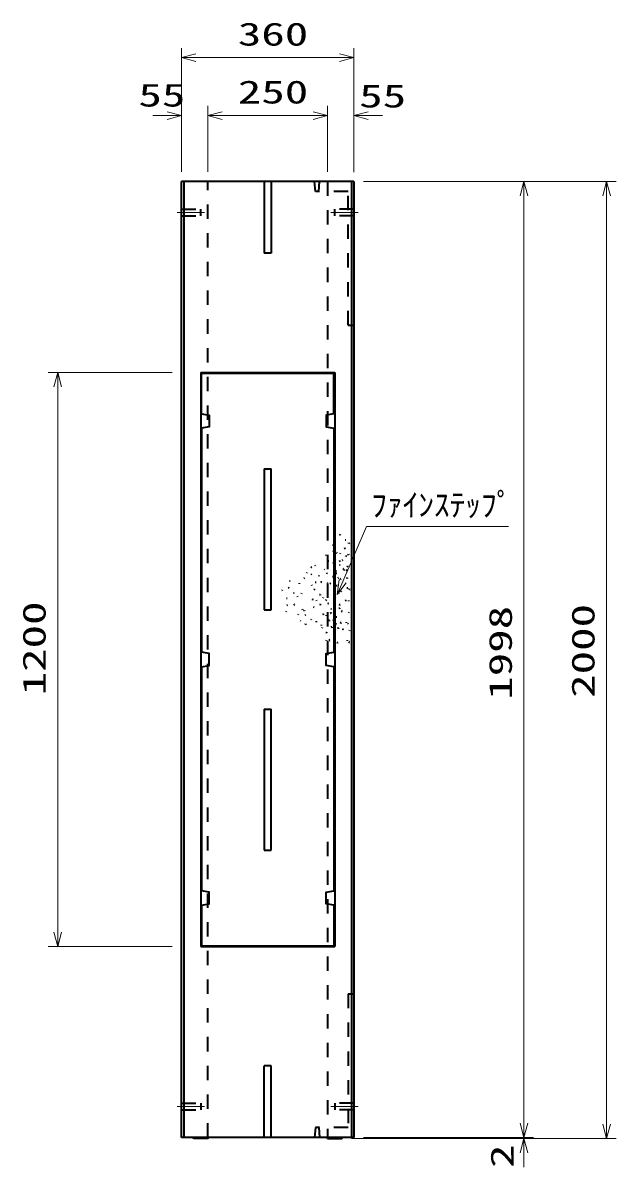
# Model space of a CAD drawing. Units: millimetres on the paper. Extents: x 0 to 841, y 0 to 594.
# Drawn here: x 157.5 to 219.5, y 289.6 to 409.2 of the extents above; entities that cross this region are included whole.
import ezdxf
from ezdxf.enums import TextEntityAlignment as Align

# ---------------------------------------------------------------- set-up
doc = ezdxf.new("R2010")
doc.units = ezdxf.units.MM
doc.linetypes.add('USER2', pattern=[18.5, 12, -1.5, 3.5, -1.5])
doc.linetypes.add('USER3', pattern=[3, 1.5, -1.5])
for name, color, linetype, lineweight in [('D-BMK（構造物基準線）', 2, 'USER2', 18), ('D-STR-DIM（寸法）', 7, 'Continuous', 13), ('D-STR-HTXT（旗上げ）', 7, 'Continuous', 13), ('D-STR（構造物）', 1, 'Continuous', 35)]:
    doc.layers.add(name, color=color, linetype=linetype, lineweight=lineweight)
doc.styles.add('ＭＳ ゴシック', font='')
doc.styles.get('ＭＳ ゴシック').set_extended_font_data('MS Gothic')

# ---------------------------------------------------------------- blocks, each defined once
blk = doc.blocks.new('_Open30')
at = {"color": 7, "linetype": 'Continuous', "lineweight": 13}
for p, q in [((-1, 0.2679), (0, 0)), ((0, 0), (-1, -0.2679)), ((0, 0), (-1, 0))]:
    blk.add_line(p, q, dxfattribs=at)

msp = doc.modelspace()

# ---------------------------------------------------------------- linework, layer by layer
at = {"layer": 'D-BMK（構造物基準線）'}
for p, q in [((173.636, 389.382), (176.486, 389.382)), ((192.561, 389.382), (189.711, 389.382)), ((173.636, 295.982), (176.486, 295.982)), ((192.561, 295.982), (189.711, 295.982))]:
    msp.add_line(p, q, dxfattribs=at)
at = {"layer": 'D-STR-DIM（寸法）'}
for p, q in [((174.098, 400.529), (174.098, 406.579)), ((192.098, 400.559), (192.098, 406.579)), ((175.598, 405.579), (190.598, 405.579)), ((172.598, 399.529), (171.098, 399.529)), ((174.098, 393.632), (174.098, 400.529)), ((176.848, 393.684), (176.848, 400.529)), ((176.848, 393.632), (176.848, 400.529)), ((178.348, 399.529), (179.848, 399.529)), ((178.348, 399.529), (187.848, 399.529)), ((187.848, 399.529), (186.348, 399.529)), ((189.348, 393.632), (189.348, 400.529)), ((189.348, 393.669), (189.348, 400.529)), ((192.098, 393.602), (192.098, 400.529)), ((193.598, 399.529), (195.098, 399.529)), ((193.098, 392.632), (210.887, 392.632)), ((209.45, 392.632), (219.527, 392.632)), ((209.887, 294.232), (209.887, 391.132)), ((218.527, 294.132), (218.527, 391.132)), ((173.098, 372.682), (160.135, 372.682)), ((161.135, 314.182), (161.135, 371.182)), ((173.098, 312.682), (160.135, 312.682)), ((209.887, 294.232), (209.887, 295.732)), ((191.848, 292.632), (210.887, 292.632)), ((193.098, 292.732), (210.887, 292.732)), ((193.098, 292.732), (210.887, 292.732)), ((208.45, 292.632), (219.527, 292.632)), ((209.887, 291.132), (209.887, 289.632))]:
    msp.add_line(p, q, dxfattribs=at)
at = {"layer": 'D-STR-HTXT（旗上げ）'}
msp.add_lwpolyline([(208.271, 356.591), (193.441, 356.591), (190.942, 350.84)], dxfattribs=at)
at = {"layer": 'D-STR（構造物）'}
for p, q in [((174.098, 292.732), (174.098, 392.632)), ((192.098, 392.632), (174.098, 392.632)), ((174.348, 292.732), (174.348, 392.632)), ((182.723, 392.632), (182.723, 385.132)), ((183.473, 392.632), (183.473, 385.132)), ((191.848, 392.632), (191.848, 292.732)), ((192.098, 392.632), (192.098, 292.732)), ((183.473, 385.132), (182.723, 385.132)), ((176.098, 372.682), (176.098, 312.682)), ((176.098, 372.682), (190.098, 372.682)), ((176.173, 368.357), (176.173, 372.607)), ((176.173, 372.607), (190.023, 372.607)), ((190.023, 368.357), (190.023, 372.607)), ((190.098, 372.682), (190.098, 312.682)), ((176.173, 366.857), (176.173, 343.432)), ((190.023, 366.857), (190.023, 343.432)), ((182.723, 362.607), (182.723, 347.857)), ((182.723, 362.607), (183.473, 362.607)), ((183.473, 347.857), (183.473, 362.607)), ((189.981, 355.535), (190.053, 355.515)), ((190.606, 355.71), (190.664, 355.758)), ((190.664, 355.758), (190.712, 355.701)), ((191.182, 355.204), (191.257, 355.204)), ((189.866, 354.68), (189.92, 354.627)), ((189.92, 354.627), (189.973, 354.68)), ((191.165, 354.271), (191.093, 354.252)), ((191.146, 354.344), (191.165, 354.271)), ((191.529, 354.819), (191.582, 354.872)), ((191.582, 354.872), (191.635, 354.819)), ((189.212, 353.544), (189.206, 353.618)), ((189.501, 352.946), (189.43, 352.972)), ((189.96, 353.957), (189.895, 353.92)), ((189.913, 352.83), (189.945, 352.762)), ((190.13, 353.135), (190.068, 353.092)), ((190.13, 353.135), (190.173, 353.073)), ((190.347, 353.808), (190.273, 353.821)), ((190.564, 352.958), (190.625, 353.001)), ((190.625, 353.001), (190.668, 352.94)), ((190.686, 353.736), (190.711, 353.807)), ((190.894, 353.061), (190.962, 353.092)), ((191.282, 353.434), (191.295, 353.508)), ((191.295, 353.508), (191.369, 353.495)), ((191.477, 353.634), (191.539, 353.677)), ((191.539, 353.677), (191.582, 353.616)), ((187.195, 351.706), (187.214, 351.779)), ((187.667, 352.289), (187.614, 352.342)), ((187.642, 351.582), (187.707, 351.62)), ((187.667, 352.289), (187.72, 352.342)), ((188.083, 352.466), (188.045, 352.531)), ((189.048, 352.087), (188.991, 352.038)), ((189.233, 351.751), (189.295, 351.708)), ((189.295, 351.708), (189.252, 351.646)), ((190.241, 351.721), (190.316, 351.721)), ((190.26, 351.892), (190.247, 351.966)), ((190.672, 352.531), (190.598, 352.537)), ((191.016, 352.114), (190.968, 352.172)), ((191.127, 352.057), (191.066, 352.014)), ((191.17, 351.995), (191.127, 352.057)), ((191.419, 352.004), (191.345, 352.017)), ((191.406, 351.93), (191.419, 352.004)), ((191.41, 352.382), (191.447, 352.447)), ((191.447, 352.447), (191.512, 352.41)), ((185.442, 350.875), (185.367, 350.882)), ((186.407, 350.585), (186.413, 350.659)), ((186.885, 351.199), (186.96, 351.206)), ((187.661, 350.492), (187.693, 350.424)), ((188.15, 350.733), (188.076, 350.739)), ((188.459, 351.469), (188.433, 351.399)), ((188.71, 350.755), (188.642, 350.723)), ((188.71, 350.755), (188.678, 350.823)), ((189.397, 350.649), (189.349, 350.706)), ((189.65, 350.61), (189.585, 350.573)), ((189.612, 350.675), (189.65, 350.61)), ((189.876, 351.35), (189.951, 351.344)), ((190.254, 350.384), (190.326, 350.403)), ((190.326, 350.403), (190.307, 350.476)), ((190.484, 351.2), (190.412, 351.18)), ((190.647, 351.162), (190.708, 351.119)), ((190.708, 351.119), (190.665, 351.058)), ((191.328, 351.207), (191.402, 351.22)), ((191.402, 351.22), (191.415, 351.146)), ((184.602, 349.962), (184.582, 349.89)), ((185.285, 350.186), (185.227, 350.138)), ((185.333, 350.128), (185.285, 350.186)), ((185.878, 349.631), (185.803, 349.631)), ((186.256, 349.247), (186.203, 349.3)), ((186.625, 349.548), (186.657, 349.616)), ((187.936, 349.995), (187.993, 350.043)), ((187.993, 350.043), (188.041, 349.986)), ((188.511, 349.489), (188.586, 349.489)), ((188.586, 349.489), (188.586, 349.414)), ((190.09, 350.003), (190.053, 349.938)), ((190.513, 349.647), (190.5, 349.573)), ((190.768, 349.836), (190.706, 349.793)), ((190.768, 349.836), (190.811, 349.775)), ((191.458, 350.152), (191.384, 350.139)), ((191.471, 350.078), (191.458, 350.152)), ((191.7, 349.981), (191.638, 350.024)), ((191.657, 349.92), (191.7, 349.981)), ((185.054, 349.086), (185.129, 349.086)), ((185.158, 348.369), (185.101, 348.32)), ((185.823, 348.38), (185.888, 348.418)), ((185.888, 348.418), (185.85, 348.483)), ((187.763, 348.944), (187.763, 348.869)), ((187.838, 348.944), (187.763, 348.944)), ((187.899, 348.173), (187.969, 348.148)), ((188.231, 348.816), (188.211, 348.889)), ((188.613, 348.424), (188.545, 348.392)), ((188.645, 348.356), (188.613, 348.424)), ((188.912, 349.157), (188.859, 349.104)), ((189.191, 348.922), (189.133, 348.874)), ((189.191, 348.922), (189.239, 348.864)), ((189.376, 348.586), (189.437, 348.543)), ((189.437, 348.543), (189.394, 348.482)), ((190.093, 348.179), (190.019, 348.185)), ((190.081, 348.593), (190.138, 348.642)), ((190.138, 348.642), (190.09, 348.699)), ((190.627, 348.035), (190.555, 348.016)), ((190.647, 348.408), (190.575, 348.428)), ((190.646, 347.962), (190.627, 348.035)), ((190.628, 348.336), (190.647, 348.408)), ((191.208, 348.849), (191.27, 348.892)), ((191.27, 348.892), (191.313, 348.831)), ((191.561, 348.84), (191.548, 348.766)), ((182.723, 347.857), (183.473, 347.857)), ((185.019, 347.731), (184.999, 347.658)), ((186.264, 347.421), (186.238, 347.35)), ((186.718, 347.885), (186.698, 347.958)), ((186.902, 347.797), (186.837, 347.76)), ((186.902, 347.797), (186.939, 347.732)), ((187.026, 347.328), (187.079, 347.381)), ((187.642, 346.836), (187.661, 346.909)), ((188.944, 347.407), (188.876, 347.375)), ((188.975, 347.339), (188.944, 347.407)), ((189.222, 347.305), (189.196, 347.234)), ((189.716, 347.507), (189.644, 347.488)), ((189.771, 347.956), (189.696, 347.956)), ((189.697, 347.58), (189.716, 347.507)), ((189.985, 346.807), (189.932, 346.86)), ((189.932, 346.754), (189.985, 346.807)), ((190.241, 347.132), (190.316, 347.132)), ((190.813, 347.677), (190.871, 347.725)), ((190.871, 347.725), (190.822, 347.783)), ((191.567, 347.643), (191.56, 347.568)), ((186.483, 346.774), (186.514, 346.706)), ((187.006, 346.35), (187.063, 346.398)), ((187.063, 346.398), (187.111, 346.341)), ((188.162, 346.674), (188.169, 346.6)), ((188.688, 346.302), (188.688, 346.227)), ((188.804, 346.01), (188.751, 345.957)), ((189.564, 346.755), (189.491, 346.774)), ((189.544, 346.682), (189.564, 346.755)), ((189.787, 346.072), (189.73, 346.024)), ((189.787, 346.072), (189.739, 346.129)), ((189.877, 345.997), (189.877, 346.072)), ((190.301, 346.353), (190.233, 346.385)), ((190.408, 345.996), (190.483, 345.989)), ((190.483, 345.989), (190.477, 345.915)), ((190.753, 346.524), (190.681, 346.544)), ((190.753, 346.524), (190.734, 346.452)), ((190.977, 345.841), (190.919, 345.793)), ((190.929, 345.899), (190.977, 345.841)), ((191.338, 346.522), (191.344, 346.597)), ((191.534, 346.369), (191.486, 346.427)), ((191.666, 345.684), (191.673, 345.759)), ((189.233, 345.479), (189.158, 345.479)), ((189.218, 344.7), (189.186, 344.632)), ((189.233, 345.554), (189.233, 345.479)), ((189.582, 344.717), (189.529, 344.77)), ((189.529, 344.664), (189.582, 344.717)), ((190.038, 344.976), (190.091, 344.923)), ((190.339, 344.501), (190.407, 344.469)), ((190.407, 344.469), (190.375, 344.401)), ((191.444, 344.638), (191.45, 344.713)), ((191.583, 344.437), (191.64, 344.485)), ((191.64, 344.485), (191.592, 344.543)), ((176.173, 341.932), (176.173, 318.507)), ((190.023, 341.932), (190.023, 318.507)), ((182.723, 337.507), (183.473, 337.507)), ((182.723, 337.507), (182.723, 322.757)), ((183.473, 322.757), (183.473, 337.507)), ((182.723, 322.757), (183.473, 322.757)), ((176.173, 317.007), (176.173, 312.757)), ((190.023, 317.007), (190.023, 312.757)), ((176.098, 312.682), (190.098, 312.682)), ((176.173, 312.757), (190.023, 312.757)), ((182.723, 292.732), (182.723, 300.232)), ((183.473, 300.232), (182.723, 300.232)), ((183.473, 292.732), (183.473, 300.232)), ((192.098, 292.732), (174.098, 292.732)), ((175.349, 292.632), (175.248, 292.732)), ((176.848, 292.632), (175.349, 292.632)), ((176.848, 292.632), (176.948, 292.732)), ((189.348, 292.632), (189.248, 292.732)), ((189.348, 292.632), (190.848, 292.632)), ((190.848, 292.632), (190.948, 292.732))]:
    msp.add_line(p, q, dxfattribs=at)
at = {"layer": 'D-STR（構造物）', "linetype": 'USER3'}
for p, q in [((176.848, 292.732), (176.848, 392.632)), ((188.45, 391.582), (188.524, 392.632)), ((189.348, 392.632), (189.348, 292.732)), ((191.523, 377.632), (191.523, 391.582)), ((174.098, 389.732), (176.099, 389.732)), ((174.098, 389.032), (176.099, 389.032)), ((176.099, 389.032), (176.099, 389.732)), ((192.098, 389.732), (190.098, 389.732)), ((190.098, 389.032), (190.098, 389.732)), ((192.098, 389.032), (190.098, 389.032)), ((191.523, 377.632), (192.098, 377.632)), ((191.523, 307.732), (191.523, 293.782)), ((191.523, 307.732), (192.098, 307.732)), ((174.098, 296.332), (176.099, 296.332)), ((174.098, 295.632), (176.099, 295.632)), ((176.099, 296.332), (176.099, 295.632)), ((190.098, 296.332), (190.098, 295.632)), ((192.098, 296.332), (190.098, 296.332)), ((192.098, 295.632), (190.098, 295.632)), ((188.45, 293.782), (188.524, 292.732))]:
    msp.add_line(p, q, dxfattribs=at)
for points in [[(191.523, 391.582), (188.084, 391.582), (188.004, 392.632)], [(191.523, 293.782), (188.084, 293.782), (188.004, 292.732)]]:
    msp.add_lwpolyline(points, dxfattribs=at)
at = {"layer": 'D-STR（構造物）'}
for points in [[(176.173, 368.357), (176.973, 368.232), (176.973, 366.982), (176.173, 366.857)], [(190.023, 368.357), (189.223, 368.232), (189.223, 366.982), (190.023, 366.857)], [(176.173, 341.932), (176.973, 342.057), (176.973, 343.307), (176.173, 343.432)], [(190.023, 341.932), (189.223, 342.057), (189.223, 343.307), (190.023, 343.432)], [(176.173, 317.007), (176.973, 317.132), (176.973, 318.382), (176.173, 318.507)], [(190.023, 317.007), (189.223, 317.132), (189.223, 318.382), (190.023, 318.507)]]:
    msp.add_lwpolyline(points, dxfattribs=at)

# ---------------------------------------------------------------- block references
at = {"layer": 'D-STR-DIM（寸法）', "xscale": 1.5, "yscale": 1.5}
for p, rotation in [((174.098, 405.579), 180), ((176.848, 399.529), 180), ((176.848, 399.529), 180), ((192.098, 399.529), 180), ((209.887, 392.632), 90), ((218.527, 392.632), 90), ((161.135, 372.682), 90), ((161.135, 312.682), 270), ((209.887, 292.732), 270), ((209.887, 292.732), 270), ((218.527, 292.632), 270), ((209.887, 292.632), 90)]:
    msp.add_blockref('_Open30', p, dxfattribs=dict(at, rotation=rotation))
for p in [(192.098, 405.579), (174.098, 399.529), (189.348, 399.529), (189.348, 399.529)]:
    msp.add_blockref('_Open30', p, dxfattribs=at)
at = {"layer": 'D-STR-HTXT（旗上げ）', "xscale": 1.5, "yscale": 1.5, "rotation": 246.50838}
msp.add_blockref('_Open30', (190.344, 349.465), dxfattribs=at)

# ---------------------------------------------------------------- texts
at = {"layer": 'D-STR-DIM（寸法）', "style": 'ＭＳ ゴシック', "width": 1.5}
for s, p in [('360', (179.973, 406.116)), ('250', (179.973, 400.066)), ('55', (169.579, 399.747)), ('55', (192.663, 399.652))]:
    msp.add_text(s, height=2.405, dxfattribs=at).set_placement(p, align=Align.BOTTOM_LEFT)
for s, p in [('1200', (160.597, 338.932)), ('1998', (209.35, 338.474)), ('2000', (217.99, 338.674)), ('2', (209.525, 289.544))]:
    msp.add_text(s, height=2.405, rotation=90, dxfattribs=at).set_placement(p, align=Align.BOTTOM_LEFT)
at = {"layer": 'D-STR-HTXT（旗上げ）', "style": 'ＭＳ ゴシック'}
msp.add_text('ﾌｧｲﾝｽﾃｯﾌﾟ', height=2.405, dxfattribs=at).set_placement((193.921, 356.916), align=Align.BOTTOM_LEFT)

doc.saveas('drawing.dxf')
